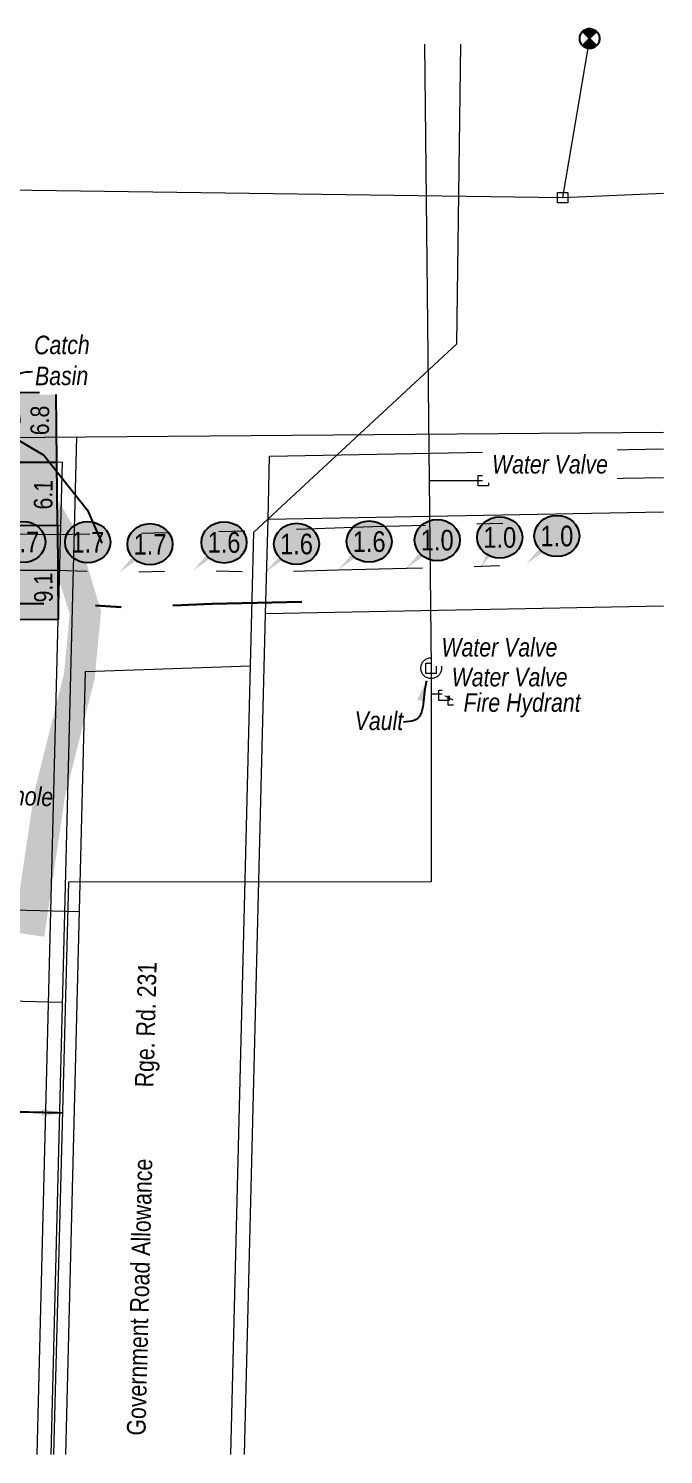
# Model space of a CAD drawing. Extents: x 47903 to 49482, y 5930913 to 5932062.
# Drawn here: x 48836.3 to 48897.8, y 5931146.8 to 5931284.9 of the extents above; entities that cross this region are included whole.
import ezdxf
from ezdxf.enums import TextEntityAlignment as Align

# ---------------------------------------------------------------- set-up
doc = ezdxf.new("R2010")
doc.units = 0
doc.header["$LTSCALE"] = 5
for name, pattern in [('CENTERLINEX3', [5, 2.5, -1, 0.5, -1]), ('CENTERLINEX33', [6.5, 2.5, -1, 0.5, -1, 0.5, -1]), ('foc-DOT', [1, 0.2, -0.8]), ('foc-SEISMIC', [20.5, 15, -1, 0.5, -1, 0.5, -1, 0.5, -1])]:
    doc.linetypes.add(name, pattern=pattern)
doc.layers.get('Defpoints').update_dxf_attribs({"color": 9})
for name, color, linetype in [('_P-Temp 3', 104, 'Continuous'), ('_P-Temp H3', 71, 'Continuous'), ('AS-SEISMIC', 224, 'foc-SEISMIC'), ('DETAIL-HZ-Existing', 8, 'foc-DOT'), ('L-ROAD-T', 7, 'Continuous'), ('L-TITLEDB', 4, 'Continuous'), ('L-TITLEDB-T', 4, 'Continuous'), ('P-ELEVATION', 7, 'Continuous'), ('P-TEMP WITHIN RW-H', 254, 'Continuous'), ('P-TEMP-ATCO PIPELINES-T', 104, 'Continuous'), ('T-SLOPE', 48, 'Continuous')]:
    doc.layers.add(name, color=color, linetype=linetype)
for name, color, linetype, lineweight in [('AS-GENERAL', 48, 'Continuous', 18), ('AS-GENERAL-manhole', 48, 'Continuous', 18), ('EXISTING PIPE (EXIST OR HP)', 240, 'CENTERLINEX33', 20)]:
    doc.layers.add(name, color=color, linetype=linetype, lineweight=lineweight)
for name, color, linetype, lineweight, true_color in [('AS-STORM', 7, 'foc-STORM', 9, 0x29a300), ('AS-TELUS-ATCO PIPELINES', 7, 'foc-TEL', 9, 0xff9c38), ('AS-WATER PIPE', 7, 'foc-WATER', 9, 0x8ac4ff), ('EXISTING PIPE IP', 7, 'CENTERLINEX3', 30, 0x3800e0)]:
    doc.layers.add(name, color=color, linetype=linetype, lineweight=lineweight, true_color=true_color)
doc.layers.add('P-TEMP-WITHIN RW', color=7, linetype='Continuous', true_color=0x787878)
doc.styles.add('1.8', font='', dxfattribs={"height": 1.8})
doc.styles.add('80', font='', dxfattribs={"height": 10})
doc.styles.add('80CG', font='', dxfattribs={"height": 10})
doc.styles.add('80L', font='', dxfattribs={"height": 10})
doc.styles.add('foc-LtypeFont', font='', dxfattribs={"height": 7.35})
doc.styles.get('1.8').set_extended_font_data('Arial Narrow')
doc.styles.get('80').set_extended_font_data('Arial Narrow')
doc.styles.get('80CG').set_extended_font_data('Arial Narrow')
doc.styles.get('80L').set_extended_font_data('Arial Narrow')
doc.styles.get('foc-LtypeFont').set_extended_font_data('Arial Narrow')
doc.linetypes.add('foc-STORM', pattern='A,10,-1,["ST",foc-LtypeFont,S=0.2,R=0,X=-0.5,Y=-0.75],-2.75', length=13.75)
doc.linetypes.add('foc-TEL', pattern='A,2,-1,["T",foc-LtypeFont,S=0.2,R=0,X=-0.425,Y=-0.75],-1.24,8', length=12.24)
doc.linetypes.add('foc-WATER', pattern='A,10,-1,["W",foc-LtypeFont,S=0.2,R=0,X=-0.425,Y=-0.75],-2', length=13)
doc.dimstyles.new('Compass 1 000', dxfattribs={"dimtxt": 1.8, "dimasz": 2, "dimexe": 0.2, "dimexo": 0.0625, "dimgap": 0.5, "dimtad": 0, "dimtih": 1, "dimtoh": 1, "dimzin": 0, "dimdsep": 46, "dimtxsty": '1.8', "dimcen": 0.1, "dimse1": 1, "dimse2": 1, "dimclrd": 256, "dimclrt": 256, "dimaunit": 1, "dimadec": 4, "dimazin": 0, "dimtfac": 0.06, "dimtofl": 0, "dimtmove": 0, "dimatfit": 0, "dimfxl": 0.2, "dimtolj": 1, "dimtzin": 0, "dimlwd": -1, "dimarcsym": 0})
doc.dimstyles.new('Compass 5 000', dxfattribs={"dimscale": 5, "dimtxt": 9, "dimasz": 2, "dimexe": 0.2, "dimexo": 0.0625, "dimgap": 0.5, "dimtad": 0, "dimtih": 1, "dimtoh": 1, "dimzin": 0, "dimdsep": 46, "dimtxsty": '80CG', "dimcen": 0.1, "dimse1": 1, "dimse2": 1, "dimclrd": 256, "dimclrt": 256, "dimaunit": 1, "dimadec": 4, "dimazin": 0, "dimtfac": 0.06, "dimtofl": 0, "dimtmove": 0, "dimatfit": 1, "dimfxl": 0.2, "dimtolj": 1, "dimtzin": 0, "dimlwd": -1, "dimarcsym": 0})

# ---------------------------------------------------------------- blocks, each defined once
blk = doc.blocks.new('*U44')
at = {"layer": 'P-ELEVATION'}
h = blk.add_hatch(color=111, dxfattribs=at)
h.dxf.hatch_style = 1
edge = h.paths.add_edge_path()
edge.add_ellipse((0, 0), major_axis=(-10.94, 0), ratio=0.913794, start_angle=0, end_angle=360)
at = {"layer": 'P-ELEVATION', "color": 7, "flags": 128}
blk.add_lwpolyline([(0, 0, 5, 0, 0), (-14.89, -13.6, 0, 0, 0)], format="xyseb", dxfattribs=at)
at = {"layer": 'P-ELEVATION', "color": 7}
blk.add_ellipse((0, 0), major_axis=(-10.94, 0), ratio=0.913794, dxfattribs=at)
at = {"layer": 'P-ELEVATION', "style": '80'}
blk.add_attdef('BEND', text='', height=10, dxfattribs=at).set_placement((0, 0), align=Align.MIDDLE_CENTER)
blk = doc.blocks.new('*U45')
at = {"layer": 'P-ELEVATION'}
h = blk.add_hatch(color=111, dxfattribs=at)
h.dxf.hatch_style = 1
edge = h.paths.add_edge_path()
edge.add_ellipse((0, 0), major_axis=(-10.94, 0), ratio=0.913794, start_angle=0, end_angle=360)
at = {"layer": 'P-ELEVATION', "color": 7, "flags": 128}
blk.add_lwpolyline([(0, 0, 5, 0, 0), (-9.05, -13.99, 0, 0, 0)], format="xyseb", dxfattribs=at)
at = {"layer": 'P-ELEVATION', "color": 7}
blk.add_ellipse((0, 0), major_axis=(-10.94, 0), ratio=0.913794, dxfattribs=at)
at = {"layer": 'P-ELEVATION', "style": '80'}
blk.add_attdef('BEND', text='', height=10, dxfattribs=at).set_placement((0, 0), align=Align.MIDDLE_CENTER)
blk = doc.blocks.new('*X46')
at = {"color": 0}
for p, q in [((102.12, -2061.56), (108.81, -2061.56)), ((102.18, -2061.72), (108.75, -2061.72)), ((102.29, -2061.41), (108.64, -2061.41)), ((102.33, -2061.87), (108.59, -2061.87)), ((102.47, -2061.25), (108.45, -2061.25)), ((102.49, -2062.03), (108.44, -2062.03)), ((102.65, -2062.19), (108.28, -2062.19)), ((102.68, -2061.09), (108.25, -2061.09)), ((102.8, -2062.34), (108.13, -2062.34)), ((102.92, -2060.94), (108.01, -2060.94)), ((102.96, -2062.5), (107.97, -2062.5)), ((103.12, -2062.66), (107.81, -2062.66)), ((103.18, -2060.78), (107.75, -2060.78)), ((103.27, -2062.81), (107.66, -2062.81)), ((103.43, -2062.97), (107.5, -2062.97)), ((103.5, -2060.62), (107.43, -2060.62)), ((103.58, -2063.12), (107.34, -2063.12)), ((103.74, -2063.28), (107.19, -2063.28)), ((103.89, -2060.47), (107.03, -2060.47)), ((103.9, -2063.44), (107.03, -2063.44)), ((104.05, -2063.59), (106.88, -2063.59)), ((104.21, -2063.75), (106.72, -2063.75)), ((104.37, -2063.91), (106.56, -2063.91)), ((104.45, -2060.31), (106.48, -2060.31)), ((102.11, -2068.44), (108.82, -2068.44)), ((102.19, -2068.28), (108.74, -2068.28)), ((102.28, -2068.59), (108.65, -2068.59)), ((102.34, -2068.12), (108.58, -2068.12)), ((102.46, -2068.75), (108.47, -2068.75)), ((102.5, -2067.97), (108.43, -2067.97)), ((102.66, -2067.81), (108.27, -2067.81)), ((102.67, -2068.91), (108.26, -2068.91)), ((102.81, -2067.66), (108.12, -2067.66)), ((102.9, -2069.06), (108.03, -2069.06)), ((102.97, -2067.5), (107.96, -2067.5)), ((103.13, -2067.34), (107.8, -2067.34)), ((103.17, -2069.22), (107.76, -2069.22)), ((103.28, -2067.19), (107.65, -2067.19)), ((103.44, -2067.03), (107.49, -2067.03)), ((103.48, -2069.37), (107.45, -2069.37)), ((103.59, -2066.87), (107.33, -2066.87)), ((103.75, -2066.72), (107.18, -2066.72)), ((103.87, -2069.53), (107.06, -2069.53)), ((103.91, -2066.56), (107.02, -2066.56)), ((104.06, -2066.41), (106.87, -2066.41)), ((104.22, -2066.25), (106.71, -2066.25)), ((104.38, -2066.09), (106.55, -2066.09)), ((104.41, -2069.69), (106.52, -2069.69)), ((104.52, -2064.06), (106.41, -2064.06)), ((104.53, -2065.94), (106.4, -2065.94)), ((104.68, -2064.22), (106.25, -2064.22)), ((104.69, -2065.78), (106.24, -2065.78)), ((104.83, -2064.37), (106.09, -2064.37)), ((104.84, -2065.62), (106.08, -2065.62)), ((104.99, -2064.53), (105.94, -2064.53)), ((105, -2065.47), (105.93, -2065.47)), ((105.15, -2064.69), (105.78, -2064.69)), ((105.16, -2065.31), (105.77, -2065.31)), ((105.3, -2064.84), (105.63, -2064.84)), ((105.31, -2065.16), (105.62, -2065.16))]:
    blk.add_line(p, q, dxfattribs=at)
blk = doc.blocks.new('SP')
for p, q in [((0.68, -0.68), (-0.68, 0.68)), ((-0.68, -0.68), (0.68, 0.68))]:
    blk.add_line(p, q)
blk.add_circle((0, 0), 0.96)
at = {"xscale": 0.2, "yscale": 0.2, "zscale": 0.2}
blk.add_blockref('*X46', (-21.09, 413), dxfattribs=at)

msp = doc.modelspace()

# ---------------------------------------------------------------- hatches: boundary and pattern name
at = {"layer": '_P-Temp H3'}
h = msp.add_hatch(color=256, dxfattribs=at)
h.dxf.hatch_style = 1
h.paths.add_polyline_path([(48630.79, 5931241.05), (48839.04, 5931242.87), (48838.98, 5931249.64), (48630.73, 5931247.92)])
h = msp.add_hatch(color=256, dxfattribs=at)
h.dxf.hatch_style = 1
h.paths.add_polyline_path([(48630.79, 5931241.05), (48630.91, 5931225.92), (48644.18, 5931226.04), (48651.59, 5931235.14), (48839.09, 5931236.78), (48839.04, 5931242.87)])
at = {"layer": 'P-TEMP WITHIN RW-H'}
h = msp.add_hatch(color=256, dxfattribs=at)
h.dxf.hatch_style = 1
h.paths.add_polyline_path([(48839.09, 5931236.78), (48839.17, 5931227.65), (48644.18, 5931226.04), (48651.59, 5931235.14)])

# ---------------------------------------------------------------- linework, layer by layer
at = {"layer": '_P-Temp 3', "flags": 128}
for points in [[(48630.79, 5931241.05), (48839.04, 5931242.87), (48838.98, 5931249.64), (48630.73, 5931247.92)], [(48630.79, 5931241.05), (48630.91, 5931225.92), (48644.18, 5931226.04), (48651.59, 5931235.14), (48839.09, 5931236.78), (48839.04, 5931242.87)]]:
    msp.add_lwpolyline(points, close=True, dxfattribs=at)
msp.add_lwpolyline([(48630.79, 5931241.05), (48839.04, 5931242.87)], dxfattribs=at)
at = {"layer": 'AS-GENERAL-manhole', "flags": 128}
for points in [[(48887.53, 5931269), (48888.53, 5931269), (48888.53, 5931268), (48887.53, 5931268)], [(48879.85, 5931241.6), (48880.85, 5931241.6), (48880.85, 5931240.6), (48879.85, 5931240.6)], [(48876.29, 5931222.93), (48876.29, 5931222.84), (48876.28, 5931222.76), (48876.26, 5931222.67), (48876.23, 5931222.59), (48876.2, 5931222.51), (48876.16, 5931222.43), (48876.11, 5931222.36), (48876.06, 5931222.29), (48876, 5931222.22), (48875.93, 5931222.16), (48875.87, 5931222.11), (48875.79, 5931222.06), (48875.71, 5931222.02), (48875.63, 5931221.99), (48875.55, 5931221.96), (48875.47, 5931221.95), (48875.38, 5931221.93), (48875.29, 5931221.93), (48875.2, 5931221.93), (48875.12, 5931221.95), (48875.03, 5931221.96), (48874.95, 5931221.99), (48874.87, 5931222.02), (48874.79, 5931222.06), (48874.72, 5931222.11), (48874.65, 5931222.16), (48874.58, 5931222.22), (48874.53, 5931222.29), (48874.47, 5931222.36), (48874.43, 5931222.43), (48874.39, 5931222.51), (48874.35, 5931222.59), (48874.33, 5931222.67), (48874.31, 5931222.76), (48874.3, 5931222.84), (48874.29, 5931222.93), (48874.3, 5931223.02), (48874.31, 5931223.1), (48874.33, 5931223.19), (48874.35, 5931223.27), (48874.39, 5931223.35), (48874.43, 5931223.43), (48874.47, 5931223.5), (48874.53, 5931223.57), (48874.58, 5931223.64), (48874.65, 5931223.7), (48874.72, 5931223.75), (48874.79, 5931223.8), (48874.87, 5931223.84), (48874.95, 5931223.87), (48875.03, 5931223.9), (48875.12, 5931223.92), (48875.2, 5931223.93), (48875.29, 5931223.93), (48875.38, 5931223.93), (48875.47, 5931223.92), (48875.55, 5931223.9), (48875.63, 5931223.87), (48875.71, 5931223.84), (48875.79, 5931223.8), (48875.87, 5931223.75), (48875.93, 5931223.7), (48876, 5931223.64), (48876.06, 5931223.57), (48876.11, 5931223.5), (48876.16, 5931223.43), (48876.2, 5931223.35), (48876.23, 5931223.27), (48876.26, 5931223.19), (48876.28, 5931223.1), (48876.29, 5931223.02), (48876.29, 5931222.93)], [(48874.79, 5931223.43), (48875.79, 5931223.43), (48875.79, 5931222.43), (48874.79, 5931222.43)], [(48876.04, 5931220.8), (48877.04, 5931220.8), (48877.04, 5931219.8), (48876.04, 5931219.8)], [(48876.93, 5931220.34), (48877.93, 5931220.34), (48877.93, 5931219.34), (48876.93, 5931219.34)]]:
    msp.add_lwpolyline(points, close=True, dxfattribs=at)
at = {"layer": 'AS-STORM'}
msp.add_line((48890.55, 5931283.34), (48888.03, 5931268.5), dxfattribs=at)
msp.add_lwpolyline([(48637.28, 5931277.42), (48637.51, 5931266.88), (48696.93, 5931268.05), (48746.97, 5931268.63), (48764.71, 5931269.26), (48796.93, 5931269.76), (48888.03, 5931268.5), (48897.8, 5931268.91)], dxfattribs=at)
at = {"layer": 'AS-TELUS-ATCO PIPELINES', "flags": 128}
for points in [[(48855.88, 5931146.81), (48858.13, 5931236.1), (48877.77, 5931254.34), (48878.18, 5931283.34)], [(48813.8, 5931245.1), (48897.8, 5931245.78)], [(48838.48, 5931146.81), (48840.96, 5931245.32)], [(48839.89, 5931146.81), (48841.8, 5931222.62), (48857.8, 5931223.16)], [(48803.98, 5931200.32), (48841.22, 5931199.36)], [(48809.97, 5931191.33), (48839.58, 5931190.59)]]:
    msp.add_lwpolyline(points, dxfattribs=at)
at = {"layer": 'AS-WATER PIPE'}
for points in [[(48874.66, 5931283.34), (48875.09, 5931241.1), (48880.35, 5931241.1), (48897.8, 5931241.41)], [(48875.09, 5931241.1), (48875.29, 5931222.93), (48875.28, 5931202.25), (48840.15, 5931202.22), (48838.71, 5931146.81)], [(48877.43, 5931219.84), (48876.54, 5931220.3), (48876.54, 5931220.43), (48875.29, 5931220.43)]]:
    msp.add_lwpolyline(points, dxfattribs=at)
at = {"layer": 'DETAIL-HZ-Existing', "linetype": 'Continuous', "const_width": 3, "flags": 128}
msp.add_lwpolyline([(48836.33, 5931197.15), (48838.32, 5931210.64), (48841.21, 5931222.16), (48841.8, 5931228.31), (48839.63, 5931235.4), (48837.25, 5931239.51), (48836.11, 5931240.86), (48831.81, 5931235.72), (48826.39, 5931230.57), (48818.91, 5931227.27), (48811.67, 5931226.13), (48804.48, 5931225.79), (48794.13, 5931225.92), (48786.93, 5931226.1), (48784.77, 5931225.95), (48775.86, 5931221), (48766.51, 5931217.48), (48758.38, 5931217.32), (48751.95, 5931220.04), (48745.1, 5931222.5), (48737.76, 5931223.03), (48723.32, 5931222.87), (48694.72, 5931222.5)], dxfattribs=at)
at = {"layer": 'EXISTING PIPE (EXIST OR HP)', "flags": 128}
for points in [[(48602.3, 5931233.88), (48610.8, 5931234.09), (48618.24, 5931234.3), (48627.61, 5931234.39), (48636.71, 5931234.59), (48645.22, 5931234.69), (48652.03, 5931234.67), (48660.48, 5931234.82), (48667.97, 5931234.83), (48676.18, 5931234.87), (48684.37, 5931234.99), (48691.54, 5931235.03), (48702.08, 5931235.13), (48708.51, 5931235.12), (48712.97, 5931235.01), (48717.56, 5931234.94), (48723.66, 5931235.1), (48730.17, 5931235.13), (48737.01, 5931235.12), (48744.28, 5931235.14), (48750.72, 5931235.3), (48753.53, 5931235.29), (48755.71, 5931235.31), (48757.87, 5931235.25), (48760.08, 5931235.21), (48762.16, 5931235.29), (48764.45, 5931235.42), (48766.02, 5931235.49), (48767.13, 5931235.42), (48768.79, 5931235.4), (48770.82, 5931235.5), (48772.98, 5931235.44), (48775.93, 5931235.52), (48778.52, 5931235.51), (48782.56, 5931235.56), (48788.72, 5931235.64), (48797.2, 5931236.02), (48804.52, 5931235.84), (48813.58, 5931235.97), (48820.88, 5931235.81), (48826.21, 5931236.11), (48831.26, 5931236.02), (48838.85, 5931235.87), (48843.69, 5931235.95), (48852.2, 5931236.11), (48858.37, 5931236.27), (48869.64, 5931236.65), (48883.88, 5931237.01)], [(48602.06, 5931229.96), (48609.11, 5931230.14), (48616.59, 5931230.19), (48624.49, 5931229.97), (48631.56, 5931229.98), (48639, 5931230.31), (48648.45, 5931230.53), (48658.28, 5931230.74), (48666.65, 5931230.68), (48674.53, 5931230.63), (48682.85, 5931230.74), (48689.34, 5931230.83), (48697.24, 5931230.81), (48704.92, 5931230.86), (48712.56, 5931231.02), (48722.19, 5931231.07), (48727.67, 5931231.21), (48735.42, 5931231.27), (48742.54, 5931231.29), (48749.04, 5931231.32), (48755.05, 5931231.28), (48757.92, 5931231.09), (48760.31, 5931231.16), (48762.28, 5931231.33), (48764.74, 5931231.23), (48766.81, 5931231.28), (48768.23, 5931231.41), (48769.96, 5931231.34), (48771.17, 5931231.29), (48772.69, 5931231.24), (48774.71, 5931231.26), (48778.1, 5931231.47), (48779.53, 5931231.42), (48785.83, 5931231.28), (48796.94, 5931231.5), (48806.08, 5931232.01), (48815.22, 5931232.29), (48824, 5931232.28), (48832.77, 5931232.43), (48839.05, 5931232.41), (48845.08, 5931232.21), (48852.25, 5931232.39), (48859.27, 5931232.24), (48866.31, 5931232.47), (48872.9, 5931232.61), (48880.13, 5931232.8), (48884.49, 5931233.01)]]:
    msp.add_lwpolyline(points, dxfattribs=at)
at = {"layer": 'EXISTING PIPE IP', "flags": 128}
msp.add_lwpolyline([(48862.76, 5931229.35), (48854.07, 5931229.15), (48845.73, 5931228.83), (48840, 5931229.15), (48831.1, 5931229.21), (48813.7, 5931229.29), (48800.6, 5931229.17), (48788.62, 5931228.76), (48781.74, 5931228.69), (48777.48, 5931228.31), (48774.98, 5931228.23), (48773.81, 5931228.28), (48771.45, 5931228.17), (48768.07, 5931228.14), (48763.85, 5931228.08), (48759.9, 5931228.19), (48755.78, 5931227.97), (48751.29, 5931227.83), (48745.04, 5931227.83), (48735.18, 5931227.9), (48725.36, 5931227.91), (48716.23, 5931227.79), (48705.48, 5931227.51), (48695.57, 5931227.58), (48684.83, 5931227.65), (48674.55, 5931227.38), (48663.47, 5931227.22), (48652.12, 5931226.99), (48644.44, 5931227.37), (48636.38, 5931227.26), (48626.41, 5931227.34), (48613.68, 5931227.14), (48602.25, 5931227.13)], dxfattribs=at)
at = {"layer": 'L-TITLEDB', "lineweight": 0}
for p, q in [((48859.64, 5931243.47), (48897.8, 5931244.18)), ((48859.64, 5931243.47), (48897.8, 5931244.18)), ((48839.54, 5931242.88), (48590.78, 5931240.7)), ((48839.54, 5931242.88), (48839.39, 5931236.79)), ((48859.49, 5931237.36), (48859.64, 5931243.47)), ((48859.49, 5931237.36), (48859.64, 5931243.47)), ((48859.49, 5931237.36), (48897.8, 5931238.08)), ((48859.49, 5931237.36), (48897.8, 5931238.08)), ((48651.59, 5931235.14), (48839.39, 5931236.79)), ((48839.39, 5931236.79), (48839.16, 5931227.65)), ((48839.39, 5931236.79), (48839.16, 5931227.65)), ((48859.26, 5931228.2), (48859.49, 5931237.36)), ((48859.26, 5931228.2), (48859.49, 5931237.36)), ((48897.8, 5931228.93), (48859.26, 5931228.2)), ((48897.8, 5931228.93), (48859.26, 5931228.2)), ((48839.16, 5931227.65), (48808.32, 5931227.39)), ((48839.16, 5931227.65), (48808.32, 5931227.39)), ((48837.12, 5931146.81), (48839.16, 5931227.65)), ((48857.21, 5931146.81), (48859.26, 5931228.2))]:
    msp.add_line(p, q, dxfattribs=at)
at = {"layer": 'P-TEMP-WITHIN RW', "flags": 128}
msp.add_lwpolyline([(48839.09, 5931236.78), (48839.17, 5931227.65), (48644.18, 5931226.04), (48651.59, 5931235.14)], close=True, dxfattribs=at)
at = {"layer": 'T-SLOPE', "flags": 128}
msp.add_lwpolyline([(48643.43, 5931238.57), (48645.21, 5931239.52), (48650.86, 5931239.92), (48678.61, 5931240.8), (48713.29, 5931241.91), (48713.36, 5931246.78), (48741.39, 5931248.57), (48773.64, 5931249.97), (48801.71, 5931250.51), (48822.4, 5931248.74), (48833.26, 5931246.21), (48837.76, 5931243.57), (48842, 5931238.24), (48843.38, 5931235.05)], dxfattribs=at)

# ---------------------------------------------------------------- block references
at = {"xscale": 0.1999631355999998, "yscale": 0.1999631355999998, "zscale": 0.1999631355999998}
for name, p, values in [('*U44', (48835.74, 5931235.15), {'BEND': '2.7'}), ('*U44', (48842.03, 5931235.13), {'BEND': '1.7'}), ('*U44', (48848.06, 5931234.93), {'BEND': '1.7'}), ('*U44', (48855.23, 5931235.11), {'BEND': '1.6'}), ('*U44', (48862.25, 5931234.96), {'BEND': '1.6'}), ('*U44', (48869.29, 5931235.19), {'BEND': '1.6'}), ('*U44', (48875.88, 5931235.33), {'BEND': '1.0'}), ('*U45', (48881.94, 5931235.59), {'BEND': '1.0'})]:
    msp.add_blockref(name, p, dxfattribs=at).add_auto_attribs(values)
at = {"layer": 'AS-SEISMIC'}
msp.add_blockref('SP', (48890.64, 5931283.9), dxfattribs=at)
at = {"layer": 'Defpoints', "xscale": 0.1999631355999998, "yscale": 0.1999631355999998, "zscale": 0.1999631355999998}
msp.add_blockref('*U44', (48887.47, 5931235.73), dxfattribs=at).add_auto_attribs({'BEND': '1.0'})

# ---------------------------------------------------------------- texts
at = {"layer": 'L-ROAD-T', "style": '80L'}
msp.add_text('Government Road Allowance', height=1.7997, rotation=88.5552, dxfattribs=at).set_placement((48847.05, 5931162.04), align=Align.MIDDLE_CENTER)
at = {"layer": 'P-TEMP-ATCO PIPELINES-T', "style": '80L'}
for s, p in [('6.8', (48837.38, 5931246.92)), ('6.1', (48837.71, 5931239.73))]:
    msp.add_text(s, height=1.8, rotation=89.5193, dxfattribs=at).set_placement(p, align=Align.MIDDLE)
at = {"layer": 'P-TEMP-WITHIN RW', "insert": (48836.82, 5931230.72), "char_height": 1.8, "width": 2.5027, "attachment_point": 2, "rotation": 90.6588, "style": '80L', "bg_fill": 1, "box_fill_scale": 1.1, "bg_fill_color": 254, "bg_fill_transparency": 0}
msp.add_mtext('9.1', dxfattribs=at)

# ---------------------------------------------------------------- leaders
at = {"layer": 'AS-WATER PIPE', "path_type": 1}
msp.add_leader([(48839.57, 5931179.86), (48832.11, 5931180.04)], dimstyle='Compass 1 000', override={"dimgap": 0.5, "dimtad": 0, "dimclrd": 256}, dxfattribs=at)

# ---------------------------------------------------------------- next in the draw order: texts
at = {"layer": 'AS-GENERAL', "char_height": 1.8, "attachment_point": 1, "style": '80L', "bg_fill": 2}
for s, width, insert in [('{\\fArial Narrow|b0|i1|c0|p34;Water Valve}', 11.1974, (48881.19, 5931243.58)), ('{\\fArial Narrow|b0|i1|c0|p34;Water Valve}', 11.1974, (48876.29, 5931225.86)), ('\\pi0.13669;{\\fArial Narrow|b0|i1|c0|p34;Vault}', 4.7979, (48867.75, 5931218.74))]:
    msp.add_mtext_dynamic_manual_height_columns(s, width=width, gutter_width=50, heights=[0], dxfattribs=dict(at, insert=insert))
at = {"layer": 'AS-GENERAL', "insert": (48830.81, 5931211.63), "char_height": 1.8, "attachment_point": 1, "rotation": 358.0305, "style": '80L', "bg_fill": 2}
msp.add_mtext_dynamic_manual_height_columns('{\\fArial Narrow|b0|i1|c0|p34;Manhole}', width=3.9381, gutter_width=50, heights=[0], dxfattribs=at)
at = {"layer": 'AS-SEISMIC', "insert": (48838.22, 5931255.13), "char_height": 1.8, "attachment_point": 1, "rotation": 0.4464, "style": '80L', "bg_fill": 2}
msp.add_mtext_dynamic_manual_height_columns('\\pi-1.39615;{\\fArial Narrow|b0|i1|c0|p34;Catch \\P\\pi-1.33107;Basin}', width=2.356, gutter_width=50, heights=[0], dxfattribs=at)
at = {"layer": 'L-TITLEDB-T', "insert": (48846.59, 5931182.38), "char_height": 1.8, "attachment_point": 1, "rotation": 88.5066, "style": '80L', "bg_fill": 2}
msp.add_mtext_dynamic_manual_height_columns('Rge. Rd. 231', width=11.7868, gutter_width=49.99, heights=[0], dxfattribs=at)

# ---------------------------------------------------------------- next in the draw order: texts
at = {"layer": 'AS-GENERAL', "insert": (48877.28, 5931222.97), "char_height": 1.8, "attachment_point": 1, "style": '80L', "bg_fill": 2}
msp.add_mtext_dynamic_manual_height_columns('{\\fArial Narrow|b0|i1|c0|p34;Water Valve}', width=11.1974, gutter_width=50, heights=[0], dxfattribs=at)

# ---------------------------------------------------------------- next in the draw order: leaders
at = {"layer": 'AS-GENERAL', "path_type": 1}
msp.add_leader([(48874.85, 5931221.72), (48873.65, 5931217.86), (48872.62, 5931217.71)], dimstyle='Compass 5 000', override={"dimasz": 0.4, "dimgap": 0.5, "dimtad": 0, "dimclrd": 256}, dxfattribs=at)
at = {"layer": 'AS-SEISMIC', "path_type": 1}
msp.add_leader([(48835.45, 5931246.68), (48835.5, 5931251.5), (48836.69, 5931251.67)], dimstyle='Compass 5 000', override={"dimasz": 0.4, "dimgap": 0.5, "dimtad": 0, "dimclrd": 256}, dxfattribs=at)

# ---------------------------------------------------------------- next in the draw order: texts
at = {"layer": 'AS-GENERAL', "insert": (48878.37, 5931220.51), "char_height": 1.8, "attachment_point": 1, "style": '80L', "bg_fill": 2}
msp.add_mtext_dynamic_manual_height_columns('\\pi0.05873;{\\fArial Narrow|b0|i1|c0|p34;Fire Hydrant}', width=11.4417, gutter_width=50, heights=[0], dxfattribs=at)

doc.saveas('drawing.dxf')
